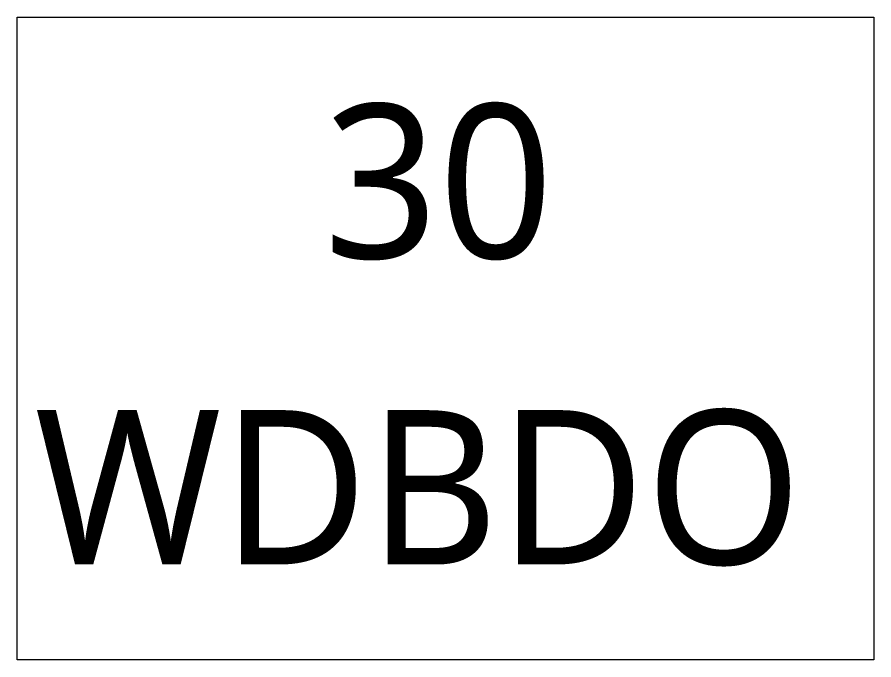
# Model space of a CAD drawing. Header units: millimetres. Extents: x 32900 to 38291, y -18988 to 4133.
# Drawn here: x 37793.44 to 37813.44, y -8320.43 to -8305.43 of the extents above; entities that cross this region are included whole.
import ezdxf

# ---------------------------------------------------------------- set-up
doc = ezdxf.new("R2010")
doc.units = ezdxf.units.MM
doc.layers.add('A-ANNO-NOTE', color=131, linetype='Continuous', lineweight=18)
doc.styles.add('Segoe UI_2', font='segoeui.ttf', dxfattribs={"height": 3.6})

# ---------------------------------------------------------------- blocks, each defined once
blk = doc.blocks.new('02_GA_brandscheiding - 30 min-3717880-Details ziekenhuis Utiliteitsgebouw')
at = {"layer": 'A-ANNO-NOTE'}
for p, q in [((-5, 3.75), (5, 3.75)), ((-5, -3.75), (-5, 3.75)), ((5, 3.75), (5, -3.75)), ((5, -3.75), (-5, -3.75))]:
    blk.add_line(p, q, dxfattribs=at)

msp = doc.modelspace()

# ---------------------------------------------------------------- block references
at = {"layer": 'A-ANNO-NOTE', "xscale": 2, "yscale": 2, "zscale": 2}
msp.add_blockref('02_GA_brandscheiding - 30 min-3717880-Details ziekenhuis Utiliteitsgebouw', (37803.435, -8312.93), dxfattribs=at)

# ---------------------------------------------------------------- texts
at = {"layer": 'A-ANNO-NOTE', "lineweight": 13, "char_height": 3.6, "attachment_point": 1, "style": 'Segoe UI_2'}
for s, insert, width in [('30', (37800.591, -8307.458), 7.05485), ('WDBDO', (37793.844, -8314.602), 23.40928)]:
    msp.add_mtext(s, dxfattribs=dict(at, insert=insert, width=width))

doc.saveas('drawing.dxf')
